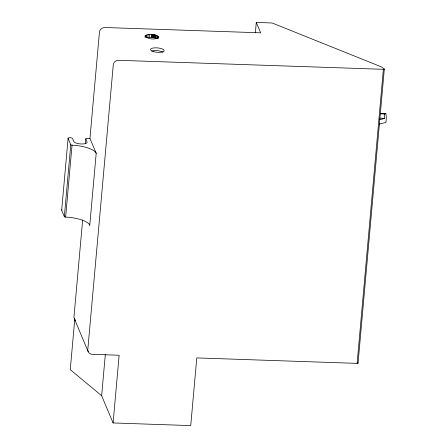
<?xml version="1.0" encoding="UTF-8"?>
<svg xmlns="http://www.w3.org/2000/svg" width="448" height="448" viewBox="0 0 448 448"><rect width="100%" height="100%" fill="white"/><g stroke="black" fill="none" stroke-linecap="round" stroke-linejoin="round"><path stroke-width="0.67" d="M61.678 210.129L68.113 138.202M64.344 216.647L70.778 144.721L68.118 138.393A2.251 0.728 5.1 0 1 70.022 137.721A2.251 0.728 5.1 0 1 72.554 138.544L73.842 141.613A6.731 2.173 5.1 0 0 81.872 143.993A6.731 2.173 5.1 0 0 86.934 141.73L85.798 138.902A2.251 0.728 5.1 0 1 87.438 138.326L89.942 138.404L96.202 153.294L89.768 225.226A22.439 7.241 5.1 0 0 67.413 217.185L65.615 217.084A1.204 0.386 5.1 0 1 64.344 216.647L61.684 210.319A2.251 0.728 5.1 0 1 62.11 209.815M65.615 217.084L72.05 145.158A1.204 0.386 5.1 0 1 70.784 144.721M85.361 143.741L85.798 138.902M82.639 220.052L74.004 316.568A5.113 4.771 -22.8 0 0 75.634 320.466M89.942 138.404L99.45 32.161A5.113 4.771 -22.8 0 1 104.927 27.513L260.669 32.827L256.284 22.4L271.611 22.971A3.539 1.142 5.1 0 1 272.485 23.134L381.231 66.802L384.328 68.975L358.07 363.048A1.12 0.364 5.1 0 1 357.118 363.384L196.79 357.913L190.736 425.6L113.086 422.951L101.64 395.718L70.258 369.656L74.766 319.273M101.64 395.718L105.347 354.278M145.062 37.19L145.186 35.818C148.966 33.46 155.428 33.942 158.743 37.044L158.614 37.649C154.7 39.878 148.63 39.351 145.191 36.434L145.186 35.818M145.522 37.33L145.706 35.263M146.709 34.821L146.462 37.57L151.917 37.234L157.203 38.545L157.45 35.795M113.086 422.951L119.14 355.264L91.745 354.284A5.113 4.771 -22.8 0 1 87.774 349.989L113.322 64.305A5.113 4.771 -22.8 0 1 118.037 60.301L383.376 69.311A1.12 0.364 5.1 0 0 384.328 68.975M147.868 37.268L148.114 34.518M149.576 37.134L149.817 34.384M151.441 37.195L151.687 34.446M151.917 37.234L152.163 34.485M152.393 37.279L152.639 34.53M152.863 37.341L153.11 34.591M153.328 37.408L153.574 34.658M153.787 37.486L154.034 34.737M154.235 37.576L154.482 34.826M154.672 37.677L154.913 34.922M155.092 37.778L155.338 35.028M155.495 37.895L155.742 35.146M156.593 38.259L156.839 35.51M158.161 38.472L158.346 36.411M255.354 32.816L256.284 22.4M357.118 363.384L383.376 69.311M380.19 113.781L384.345 114.05L385.924 113.669L386.322 118.076L385.935 122.438L379.204 124.062M379.428 119.745L384.742 118.462L384.345 114.05M72.05 145.158L73.847 145.258A22.439 7.241 5.1 0 1 96.202 153.294M380.391 113.31L385.924 113.669M379.898 118.149L384.742 118.462M357.717 362.611L358.07 363.048M89.247 223.983L89.768 225.226M74.222 318.427L88.245 351.792M151.642 51.083A6.843 2.206 5.1 0 1 162.943 52.153M153.49 51.61A6.843 2.206 5.1 0 0 164.164 50.814A6.843 2.206 5.1 0 0 154.442 47.858A6.843 2.206 5.1 0 0 153.49 51.61"/></g></svg>
